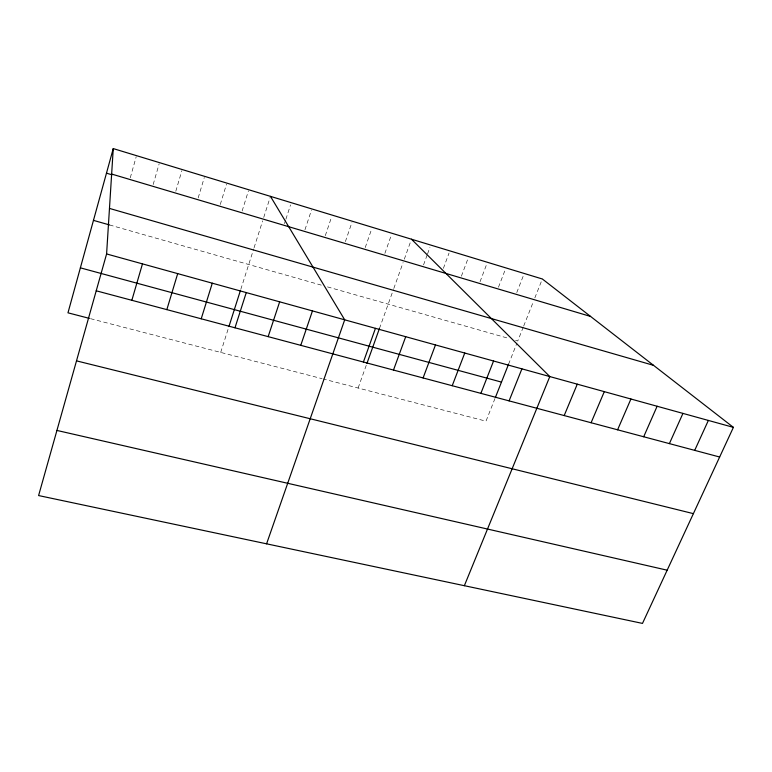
<?xml version="1.0" encoding="UTF-8"?>
<svg xmlns="http://www.w3.org/2000/svg" width="772" height="772" viewBox="0 0 772 772"><rect width="100%" height="100%" fill="white"/><g stroke="black" fill="none" stroke-linecap="round" stroke-linejoin="round"><path stroke-width="0.58" stroke-dasharray="3.86 2.9" d="M130.256 177.83L136.2 156.764M153.174 184.547L159.157 163.789M175.794 191.282L181.864 170.68M198.163 197.941L204.31 177.492M220.261 204.522L226.495 184.228M242.119 211.036L248.42 190.887M220.686 352.408L228.56 327.733M240.806 289.326L253.698 248.912M254.056 247.793L262.654 220.811M263.725 217.463L270.103 197.468M284.463 223.639L285.534 220.329M285.891 219.229L290.552 204.889M304.969 229.747L311.492 210.032M325.302 235.682L331.439 217.405M345.364 241.655L351.955 222.384M365.224 247.571L371.872 228.425M384.871 253.419L391.578 234.408M358.102 388.026L366.555 364.471M379.438 328.525L393.402 289.616M393.797 288.496L403.1 262.557M404.306 259.209L410.675 241.433M423.529 264.941L427.148 255.011M427.553 253.901L429.956 247.281M443.369 268.415L449.043 253.071M461.386 276.212L467.919 258.794M480.02 281.761L487.016 263.377M498.461 287.252L505.506 268.994M516.757 292.578L523.792 274.6M494.997 398.468L485.993 421.174L323.246 378.994M508.545 364.278L516.931 343.096M523.281 327.096L517.78 340.973L515.532 340.336M523.696 326.025L533.51 301.273M534.822 297.953L542.34 278.982M90.536 318.672L322.117 378.695M109.528 224.941L321.943 285.312M327.473 286.885L508.806 338.425"/><path stroke-width="1.16" d="M106.594 253.949L113.252 148.591L542.34 278.982L733.4 427.36L642.487 623.409L38.6 495.556L106.594 253.949L733.4 427.36M113.252 148.591L67.975 312.824L89.407 318.382M131.848 300.298L142.473 263.87M166.839 309.63L177.695 273.616M201.212 318.797L212.29 283.189M228.917 326.604L240.459 290.397M234.977 327.801L246.268 292.588M268.154 336.64L279.657 301.823M300.762 345.335L312.457 310.894M266.581 543.826L344.698 319.82L270.461 196.358M363.4 362.039L375.453 328.332M366.941 363.39L379.438 328.525M393.488 370.058L405.715 336.698M423.095 377.952L435.476 344.93M452.218 385.71L464.754 353.036M480.879 393.353L493.559 361.007M495.421 397.377L508.545 364.278M509.086 400.88L521.911 368.842M464.358 585.697L549.809 376.562L411.476 239.214M564.187 415.568L577.273 384.166M591.091 422.738L604.302 391.645M617.59 429.801L630.927 399.008M643.694 436.759L657.126 406.255M669.392 443.62L682.94 413.396M694.703 450.365L708.358 420.431M56.925 430.438L667.162 570.19M76.505 360.871L693.391 513.641M96.23 290.803L719.649 457.014M80.384 267.845L501.482 382.101M93.47 220.377L109.528 224.941M109.479 208.421L653.537 365.339M106.478 173.169L111.988 174.81M111.65 174.057L590.58 316.443"/></g></svg>
